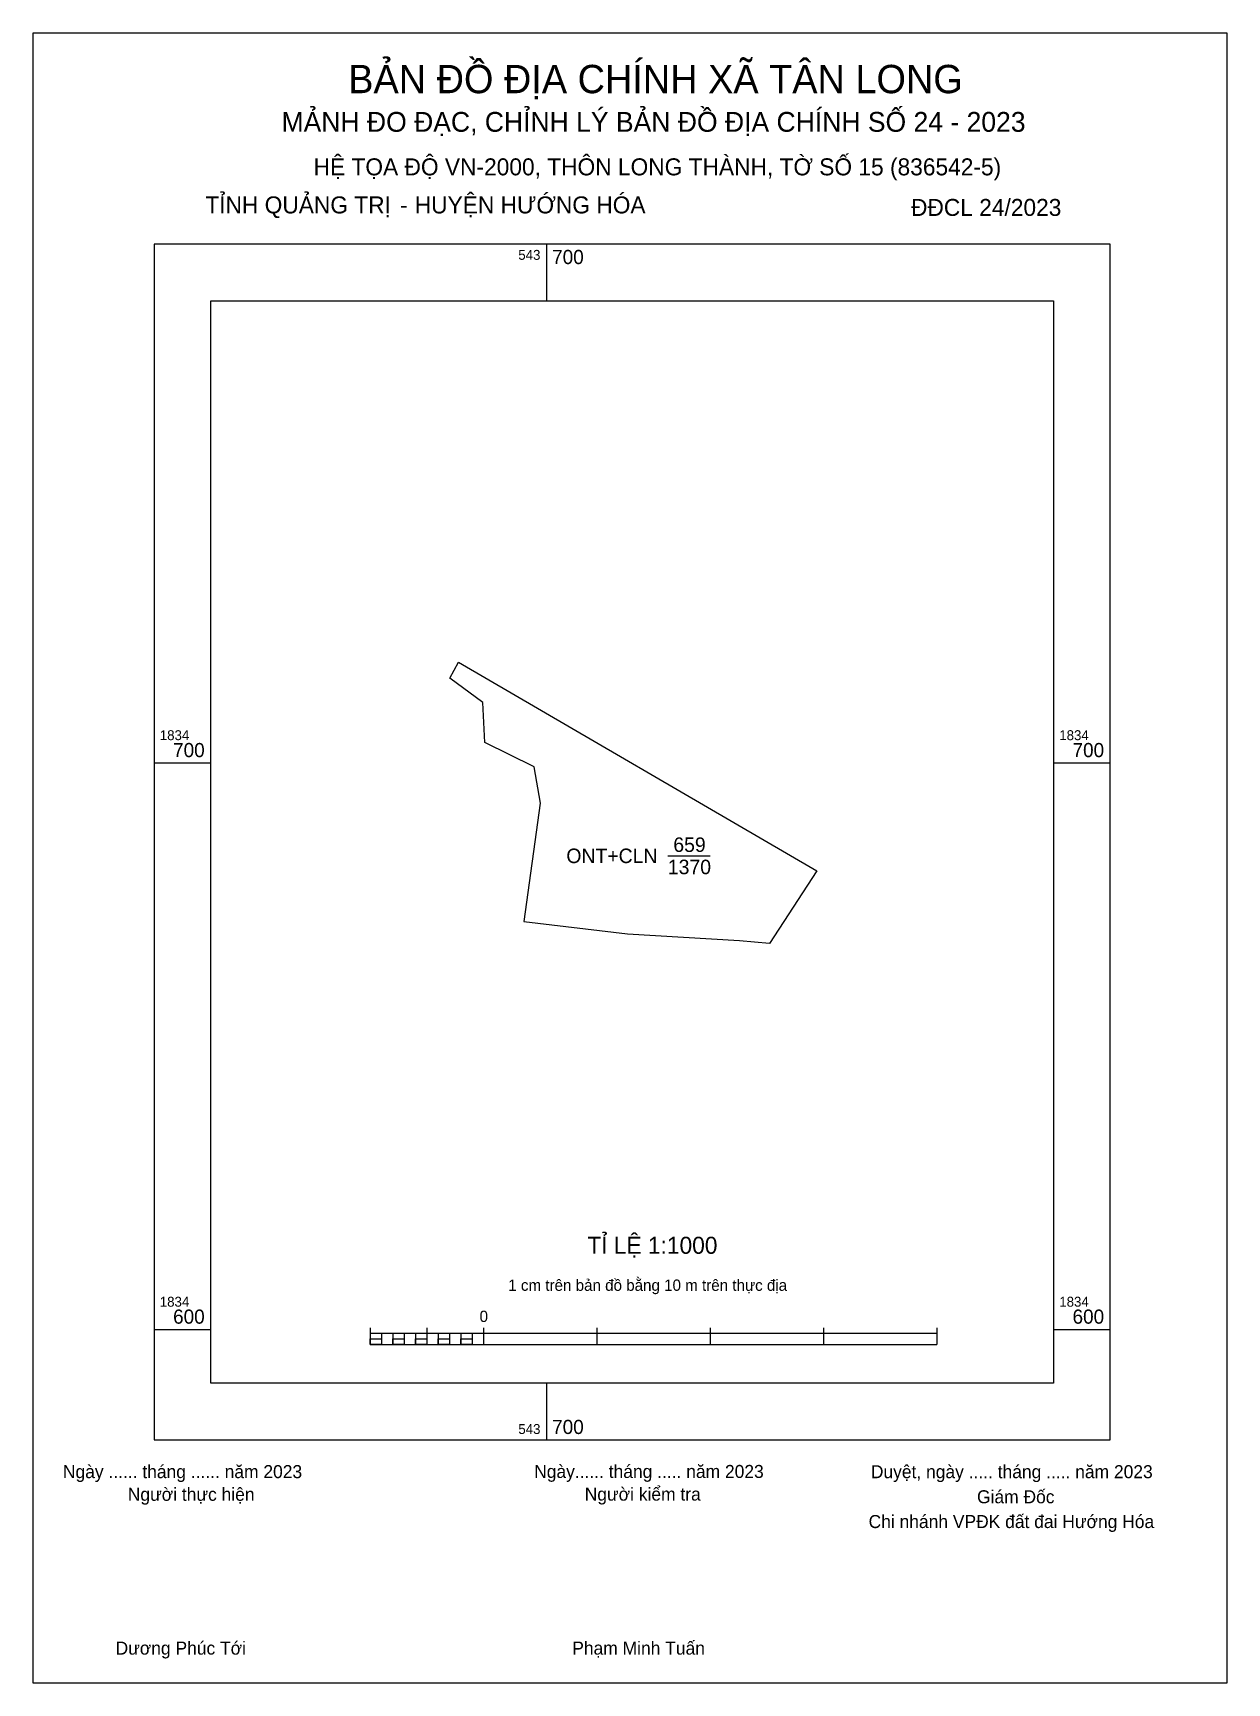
# Model space of a CAD drawing. Extents: x 543609 to 543820, y 1834538 to 1834829.
import ezdxf

# ---------------------------------------------------------------- set-up
doc = ezdxf.new("R2010")
doc.units = 0
for name, color, linetype in [('Level 1', 7, 'Continuous'), ('Level 10', 7, 'Continuous'), ('Level 13', 7, 'Continuous'), ('Level 2', 7, 'Continuous'), ('Level 6', 7, 'Continuous'), ('Level 62', 7, 'Continuous'), ('Level 63', 7, 'Continuous'), ('Level 9', 7, 'Continuous')]:
    doc.layers.add(name, color=color, linetype=linetype)

msp = doc.modelspace()

# ---------------------------------------------------------------- linework, layer by layer
at = {"layer": 'Level 1'}
for p, q in [((543609.36, 1834828.82), (543609.36, 1834828.82)), ((543820.13, 1834537.58), (543820.13, 1834537.58))]:
    msp.add_line(p, q, dxfattribs=at)
at = {"layer": 'Level 10'}
for p, q in [((543682.95, 1834714.95), (543684.46, 1834717.77)), ((543684.46, 1834717.77), (543747.74, 1834680.92)), ((543688.78, 1834710.65), (543682.95, 1834714.95)), ((543689.12, 1834703.56), (543688.78, 1834710.65)), ((543697.84, 1834699.31), (543689.12, 1834703.56)), ((543698.95, 1834692.86), (543697.84, 1834699.31)), ((543696.04, 1834672.02), (543698.95, 1834692.86)), ((543747.74, 1834680.92), (543739.36, 1834668.11)), ((543696.03, 1834671.92), (543696.04, 1834672.02)), ((543714.28, 1834669.74), (543696.03, 1834671.92)), ((543734.07, 1834668.59), (543714.28, 1834669.74)), ((543739.36, 1834668.11), (543734.07, 1834668.59))]:
    msp.add_line(p, q, dxfattribs=at)
at = {"layer": 'Level 2'}
msp.add_lwpolyline([(543609.36, 1834828.82), (543820.12, 1834828.82), (543820.12, 1834537.58), (543609.36, 1834537.58)], close=True, dxfattribs=at)
at = {"layer": 'Level 62'}
msp.add_lwpolyline([(543640.74, 1834781.53), (543789.52, 1834781.53), (543789.52, 1834590.53), (543640.74, 1834590.53)], close=True, dxfattribs=at)
at = {"layer": 'Level 63'}
for p, q in [((543609.36, 1834823.82), (543609.36, 1834828.82)), ((543609.36, 1834828.82), (543614.36, 1834828.82)), ((543609.36, 1834823.82), (543609.36, 1834828.82)), ((543609.36, 1834828.82), (543614.36, 1834828.82)), ((543815.12, 1834828.82), (543820.12, 1834828.82)), ((543815.12, 1834828.82), (543820.12, 1834828.82)), ((543820.12, 1834828.82), (543820.12, 1834823.82)), ((543820.12, 1834828.82), (543820.12, 1834823.82)), ((543609.36, 1834823.82), (543609.36, 1834823.82)), ((543609.36, 1834823.82), (543609.36, 1834823.82)), ((543700, 1834791.53), (543700, 1834781.53)), ((543630.74, 1834700), (543640.74, 1834700)), ((543789.52, 1834700), (543799.52, 1834700)), ((543630.74, 1834600), (543640.74, 1834600)), ((543668.9, 1834600.3), (543668.9, 1834597.3)), ((543668.9, 1834599.3), (543768.9, 1834599.3)), ((543670.9, 1834599.3), (543670.9, 1834597.3)), ((543672.9, 1834599.3), (543672.9, 1834597.3)), ((543674.9, 1834599.3), (543674.9, 1834597.3)), ((543676.9, 1834599.3), (543676.9, 1834597.3)), ((543678.9, 1834600.3), (543678.9, 1834597.3)), ((543678.9, 1834599.3), (543678.9, 1834597.3)), ((543680.9, 1834599.3), (543680.9, 1834597.3)), ((543682.9, 1834599.3), (543682.9, 1834597.3)), ((543684.9, 1834599.3), (543684.9, 1834597.3)), ((543686.9, 1834599.3), (543686.9, 1834597.3)), ((543688.9, 1834600.3), (543688.9, 1834597.3)), ((543688.9, 1834599.3), (543688.9, 1834597.3)), ((543708.9, 1834600.3), (543708.9, 1834597.3)), ((543728.9, 1834600.3), (543728.9, 1834597.3)), ((543748.9, 1834600.3), (543748.9, 1834597.3)), ((543768.9, 1834600.3), (543768.9, 1834597.3)), ((543789.52, 1834600), (543799.52, 1834600)), ((543668.9, 1834597.3), (543768.9, 1834597.3)), ((543700, 1834590.53), (543700, 1834580.53)), ((543609.36, 1834537.58), (543609.36, 1834542.58)), ((543609.36, 1834537.58), (543609.36, 1834542.58)), ((543820.12, 1834542.58), (543820.12, 1834537.58)), ((543820.12, 1834542.58), (543820.12, 1834537.58)), ((543614.36, 1834537.58), (543609.36, 1834537.58)), ((543614.36, 1834537.58), (543609.36, 1834537.58)), ((543820.12, 1834537.58), (543815.12, 1834537.58)), ((543820.12, 1834537.58), (543815.12, 1834537.58))]:
    msp.add_line(p, q, dxfattribs=at)
for points in [[(543630.74, 1834791.53), (543630.74, 1834580.53), (543799.52, 1834580.53), (543799.52, 1834791.53)], [(543668.9, 1834598.3), (543670.9, 1834598.3), (543670.9, 1834597.3), (543668.9, 1834597.3)], [(543668.9, 1834598.3), (543670.9, 1834598.3), (543670.9, 1834597.3), (543668.9, 1834597.3)], [(543672.9, 1834598.3), (543674.9, 1834598.3), (543674.9, 1834597.3), (543672.9, 1834597.3)], [(543676.9, 1834598.3), (543678.9, 1834598.3), (543678.9, 1834597.3), (543676.9, 1834597.3)], [(543680.9, 1834598.3), (543682.9, 1834598.3), (543682.9, 1834597.3), (543680.9, 1834597.3)], [(543684.9, 1834598.3), (543686.9, 1834598.3), (543686.9, 1834597.3), (543684.9, 1834597.3)]]:
    msp.add_lwpolyline(points, close=True, dxfattribs=at)
at = {"layer": 'Level 9'}
msp.add_line((543721.43, 1834683.58), (543728.87, 1834683.58), dxfattribs=at)

# ---------------------------------------------------------------- texts
at = {"layer": 'Level 13'}
for s, p in [('659', (543722.39, 1834684.27)), ('ONT+CLN', (543703.51, 1834682.3)), ('1370', (543721.43, 1834680.34))]:
    msp.add_text(s, height=2.56, dxfattribs=at).set_placement(p)
at = {"layer": 'Level 6'}
for s, p in [('HỆ TỌA ÐỘ VN-2000, THÔN LONG THÀNH, TỜ SỐ 15 (836542-5)', (543658.89, 1834803.69)), ('TỈ LỆ 1:1000', (543707.21, 1834613.34))]:
    msp.add_text(s, height=3, dxfattribs=at).set_placement(p)
at = {"layer": 'Level 63'}
for s, height, p in [('BẢN ĐỒ ĐỊA CHÍNH XÃ TÂN LONG ', 5, (543665, 1834818.19)), ('MẢNH ĐO ĐẠC, CHỈNH LÝ BẢN ĐỒ ÐỊA CHÍNH SỐ 24 - 2023', 3.5, (543653.23, 1834811.38)), ('TỈNH QUẢNG TRỊ', 3, (543639.78, 1834796.97)), (' HUYỆN HƯỚNG HÓA', 3, (543675.63, 1834796.97)), ('-', 3, (543674.15, 1834796.97)), ('ĐĐCL 24/2023', 3, (543764.35, 1834796.53)), ('543', 1.75, (543695.03, 1834788.78)), ('700', 2.5, (543701, 1834788.03)), ('1834', 1.75, (543631.74, 1834704)), ('1834', 1.75, (543790.52, 1834704)), ('700', 2.5, (543634.09, 1834701)), ('700', 2.5, (543792.86, 1834701)), ('1 cm trên bản đồ bằng 10 m trên thực địa', 2, (543693.26, 1834606.8)), ('1834', 1.75, (543631.74, 1834604)), ('1834', 1.75, (543790.52, 1834604)), ('600', 2.5, (543634.09, 1834601)), ('0', 2, (543688.19, 1834601.3)), ('600', 2.5, (543792.86, 1834601)), ('543', 1.75, (543695.03, 1834581.53)), ('700', 2.5, (543701, 1834581.53)), ('Ngày ...... tháng ...... năm 2023', 2.3, (543614.64, 1834573.74)), ('Ngày...... tháng ..... năm 2023', 2.3, (543697.83, 1834573.77)), ('Duyệt, ngày ..... tháng ..... năm 2023', 2.3, (543757.26, 1834573.73)), ('Người thực hiện', 2.3, (543626.09, 1834569.74)), ('Người kiểm tra', 2.3, (543706.75, 1834569.77)), ('Giám Đốc', 2.3, (543776, 1834569.3)), ('Chi nhánh VPĐK đất đai Hướng Hóa', 2.3, (543756.86, 1834564.93)), ('Dương Phúc Tới', 2.3, (543623.94, 1834542.59)), ('Phạm Minh Tuấn', 2.3, (543704.55, 1834542.59))]:
    msp.add_text(s, height=height, dxfattribs=at).set_placement(p)

doc.saveas('drawing.dxf')
